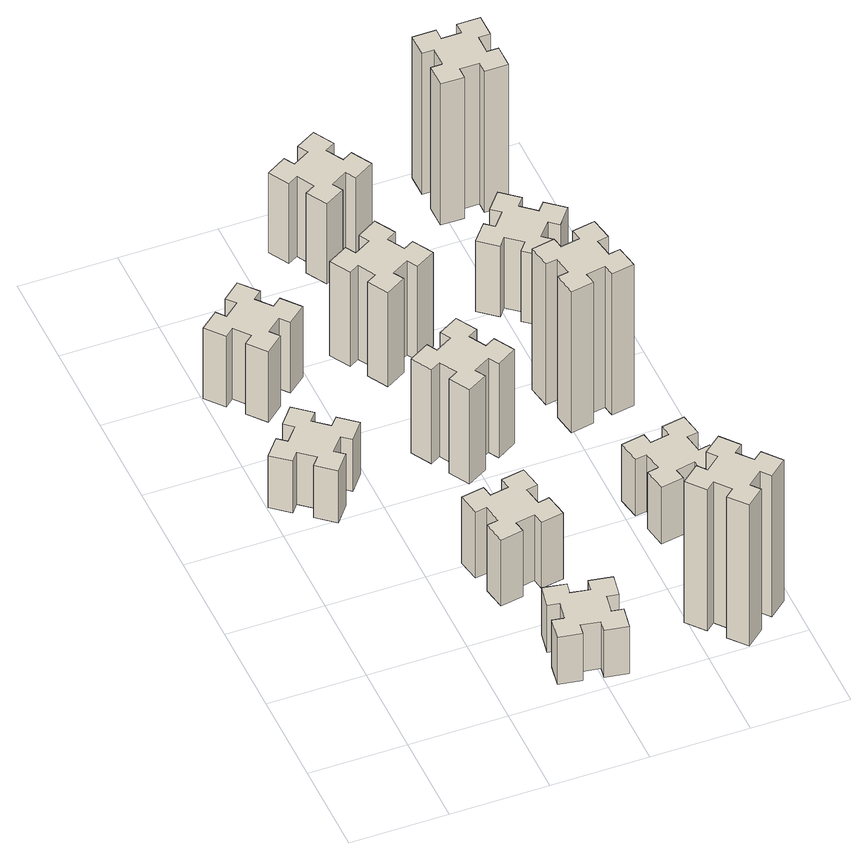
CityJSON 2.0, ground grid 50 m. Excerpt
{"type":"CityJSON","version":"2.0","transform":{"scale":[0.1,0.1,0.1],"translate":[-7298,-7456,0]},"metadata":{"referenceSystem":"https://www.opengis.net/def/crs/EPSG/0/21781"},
"CityObjects":{
"building1":{"type":"Building","attributes":{"class":"1000","function":"1000","usage":"1000","yearOfConstruction":2016,"roofType":"1000","measuredHeight":33,"storeysAboveGround":30,"storeysBelowGround":0},"geometry":[{"type":"Solid","lod":"1","boundaries":[[[[0,1,2,3,4,5,6,7,8,9,10,11,12,13,14,15,16,17,18,19]],[[17,16,20,21]],[[16,15,22,20]],[[15,14,23,22]],[[14,13,24,23]],[[13,12,25,24]],[[12,11,26,25]],[[11,10,27,26]],[[10,9,28,27]],[[9,8,29,28]],[[8,7,30,29]],[[7,6,31,30]],[[6,5,32,31]],[[5,4,33,32]],[[4,3,34,33]],[[3,2,35,34]],[[2,1,36,35]],[[1,0,37,36]],[[0,19,38,37]],[[19,18,39,38]],[[18,17,21,39]],[[24,25,26,27,28,29,30,31,32,33,34,35,36,37,38,39,21,20,22,23]]]]}]},
"building2":{"type":"Building","attributes":{"class":"1000","function":"1000","usage":"1000","yearOfConstruction":2016,"roofType":"1000","measuredHeight":45,"storeysAboveGround":30,"storeysBelowGround":0},"geometry":[{"type":"Solid","lod":"1","boundaries":[[[[40,41,42,43,44,45,46,47,48,49,50,51,52,53,54,55,56,57,58,59]],[[57,56,60,61]],[[56,55,62,60]],[[55,54,63,62]],[[54,53,64,63]],[[53,52,65,64]],[[52,51,66,65]],[[51,50,67,66]],[[50,49,68,67]],[[49,48,69,68]],[[48,47,70,69]],[[47,46,71,70]],[[46,45,72,71]],[[45,44,73,72]],[[44,43,74,73]],[[43,42,75,74]],[[42,41,76,75]],[[41,40,77,76]],[[40,59,78,77]],[[59,58,79,78]],[[58,57,61,79]],[[64,65,66,67,68,69,70,71,72,73,74,75,76,77,78,79,61,60,62,63]]]]}]},
"building3":{"type":"Building","attributes":{"class":"1000","function":"1000","usage":"1000","yearOfConstruction":2016,"roofType":"1000","measuredHeight":30,"storeysAboveGround":30,"storeysBelowGround":0},"geometry":[{"type":"Solid","lod":"1","boundaries":[[[[80,81,82,83,84,85,86,87,88,89,90,91,92,93,94,95,96,97,98,99]],[[97,96,100,101]],[[96,95,102,100]],[[95,94,103,102]],[[94,93,104,103]],[[93,92,105,104]],[[92,91,106,105]],[[91,90,107,106]],[[90,89,108,107]],[[89,88,109,108]],[[88,87,110,109]],[[87,86,111,110]],[[86,85,112,111]],[[85,84,113,112]],[[84,83,114,113]],[[83,82,115,114]],[[82,81,116,115]],[[81,80,117,116]],[[80,99,118,117]],[[99,98,119,118]],[[98,97,101,119]],[[104,105,106,107,108,109,110,111,112,113,114,115,116,117,118,119,101,100,102,103]]]]}]},
"building4":{"type":"Building","attributes":{"class":"1000","function":"1000","usage":"1000","yearOfConstruction":2016,"roofType":"1000","measuredHeight":42,"storeysAboveGround":30,"storeysBelowGround":0},"geometry":[{"type":"Solid","lod":"1","boundaries":[[[[120,121,122,123,124,125,126,127,128,129,130,131,132,133,134,135,136,137,138,139]],[[137,136,140,141]],[[136,135,142,140]],[[135,134,143,142]],[[134,133,144,143]],[[133,132,145,144]],[[132,131,146,145]],[[131,130,147,146]],[[130,129,148,147]],[[129,128,149,148]],[[128,127,150,149]],[[127,126,151,150]],[[126,125,152,151]],[[125,124,153,152]],[[124,123,154,153]],[[123,122,155,154]],[[122,121,156,155]],[[121,120,157,156]],[[120,139,158,157]],[[139,138,159,158]],[[138,137,141,159]],[[144,145,146,147,148,149,150,151,152,153,154,155,156,157,158,159,141,140,142,143]]]]}]},
"building5":{"type":"Building","attributes":{"class":"1000","function":"1000","usage":"1000","yearOfConstruction":2016,"roofType":"1000","measuredHeight":60,"storeysAboveGround":30,"storeysBelowGround":0},"geometry":[{"type":"Solid","lod":"1","boundaries":[[[[160,161,162,163,164,165,166,167,168,169,170,171,172,173,174,175,176,177,178,179]],[[177,176,180,181]],[[176,175,182,180]],[[175,174,183,182]],[[174,173,184,183]],[[173,172,185,184]],[[172,171,186,185]],[[171,170,187,186]],[[170,169,188,187]],[[169,168,189,188]],[[168,167,190,189]],[[167,166,191,190]],[[166,165,192,191]],[[165,164,193,192]],[[164,163,194,193]],[[163,162,195,194]],[[162,161,196,195]],[[161,160,197,196]],[[160,179,198,197]],[[179,178,199,198]],[[178,177,181,199]],[[184,185,186,187,188,189,190,191,192,193,194,195,196,197,198,199,181,180,182,183]]]]}]},
"building6":{"type":"Building","attributes":{"class":"1000","function":"1000","usage":"1000","yearOfConstruction":2016,"roofType":"1000","measuredHeight":60,"storeysAboveGround":30,"storeysBelowGround":0},"geometry":[{"type":"Solid","lod":"1","boundaries":[[[[200,201,202,203,204,205,206,207,208,209,210,211,212,213,214,215,216,217,218,219]],[[217,216,220,221]],[[216,215,222,220]],[[215,214,223,222]],[[214,213,224,223]],[[213,212,225,224]],[[212,211,226,225]],[[211,210,227,226]],[[210,209,228,227]],[[209,208,229,228]],[[208,207,230,229]],[[207,206,231,230]],[[206,205,232,231]],[[205,204,233,232]],[[204,203,234,233]],[[203,202,235,234]],[[202,201,236,235]],[[201,200,237,236]],[[200,219,238,237]],[[219,218,239,238]],[[218,217,221,239]],[[224,225,226,227,228,229,230,231,232,233,234,235,236,237,238,239,221,220,222,223]]]]}]},
"building7":{"type":"Building","attributes":{"class":"1000","function":"1000","usage":"1000","yearOfConstruction":2016,"roofType":"1000","measuredHeight":90,"storeysAboveGround":30,"storeysBelowGround":0},"geometry":[{"type":"Solid","lod":"1","boundaries":[[[[240,241,242,243,244,245,246,247,248,249,250,251,252,253,254,255,256,257,258,259]],[[257,256,260,261]],[[256,255,262,260]],[[255,254,263,262]],[[254,253,264,263]],[[253,252,265,264]],[[252,251,266,265]],[[251,250,267,266]],[[250,249,268,267]],[[249,248,269,268]],[[248,247,270,269]],[[247,246,271,270]],[[246,245,272,271]],[[245,244,273,272]],[[244,243,274,273]],[[243,242,275,274]],[[242,241,276,275]],[[241,240,277,276]],[[240,259,278,277]],[[259,258,279,278]],[[258,257,261,279]],[[264,265,266,267,268,269,270,271,272,273,274,275,276,277,278,279,261,260,262,263]]]]}]},
"building8":{"type":"Building","attributes":{"class":"1000","function":"1000","usage":"1000","yearOfConstruction":2016,"roofType":"1000","measuredHeight":51,"storeysAboveGround":30,"storeysBelowGround":0},"geometry":[{"type":"Solid","lod":"1","boundaries":[[[[280,281,282,283,284,285,286,287,288,289,290,291,292,293,294,295,296,297,298,299]],[[297,296,300,301]],[[296,295,302,300]],[[295,294,303,302]],[[294,293,304,303]],[[293,292,305,304]],[[292,291,306,305]],[[291,290,307,306]],[[290,289,308,307]],[[289,288,309,308]],[[288,287,310,309]],[[287,286,311,310]],[[286,285,312,311]],[[285,284,313,312]],[[284,283,314,313]],[[283,282,315,314]],[[282,281,316,315]],[[281,280,317,316]],[[280,299,318,317]],[[299,298,319,318]],[[298,297,301,319]],[[304,305,306,307,308,309,310,311,312,313,314,315,316,317,318,319,301,300,302,303]]]]}]},
"building9":{"type":"Building","attributes":{"class":"1000","function":"1000","usage":"1000","yearOfConstruction":2016,"roofType":"1000","measuredHeight":36,"storeysAboveGround":30,"storeysBelowGround":0},"geometry":[{"type":"Solid","lod":"1","boundaries":[[[[320,321,322,323,324,325,326,327,328,329,330,331,332,333,334,335,336,337,338,339]],[[337,336,340,341]],[[336,335,342,340]],[[335,334,343,342]],[[334,333,344,343]],[[333,332,345,344]],[[332,331,346,345]],[[331,330,347,346]],[[330,329,348,347]],[[329,328,349,348]],[[328,327,350,349]],[[327,326,351,350]],[[326,325,352,351]],[[325,324,353,352]],[[324,323,354,353]],[[323,322,355,354]],[[322,321,356,355]],[[321,320,357,356]],[[320,339,358,357]],[[339,338,359,358]],[[338,337,341,359]],[[344,345,346,347,348,349,350,351,352,353,354,355,356,357,358,359,341,340,342,343]]]]}]},
"building10":{"type":"Building","attributes":{"class":"1000","function":"1000","usage":"1000","yearOfConstruction":2016,"roofType":"1000","measuredHeight":90,"storeysAboveGround":30,"storeysBelowGround":0},"geometry":[{"type":"Solid","lod":"1","boundaries":[[[[360,361,362,363,364,365,366,367,368,369,370,371,372,373,374,375,376,377,378,379]],[[377,376,380,381]],[[376,375,382,380]],[[375,374,383,382]],[[374,373,384,383]],[[373,372,385,384]],[[372,371,386,385]],[[371,370,387,386]],[[370,369,388,387]],[[369,368,389,388]],[[368,367,390,389]],[[367,366,391,390]],[[366,365,392,391]],[[365,364,393,392]],[[364,363,394,393]],[[363,362,395,394]],[[362,361,396,395]],[[361,360,397,396]],[[360,379,398,397]],[[379,378,399,398]],[[378,377,381,399]],[[384,385,386,387,388,389,390,391,392,393,394,395,396,397,398,399,381,380,382,383]]]]}]},
"building11":{"type":"Building","attributes":{"class":"1000","function":"1000","usage":"1000","yearOfConstruction":2016,"roofType":"1000","measuredHeight":45,"storeysAboveGround":30,"storeysBelowGround":0},"geometry":[{"type":"Solid","lod":"1","boundaries":[[[[400,401,402,403,404,405,406,407,408,409,410,411,412,413,414,415,416,417,418,419]],[[417,416,420,421]],[[416,415,422,420]],[[415,414,423,422]],[[414,413,424,423]],[[413,412,425,424]],[[412,411,426,425]],[[411,410,427,426]],[[410,409,428,427]],[[409,408,429,428]],[[408,407,430,429]],[[407,406,431,430]],[[406,405,432,431]],[[405,404,433,432]],[[404,403,434,433]],[[403,402,435,434]],[[402,401,436,435]],[[401,400,437,436]],[[400,419,438,437]],[[419,418,439,438]],[[418,417,421,439]],[[424,425,426,427,428,429,430,431,432,433,434,435,436,437,438,439,421,420,422,423]]]]}]},
"building12":{"type":"Building","attributes":{"class":"1000","function":"1000","usage":"1000","yearOfConstruction":2016,"roofType":"1000","measuredHeight":90,"storeysAboveGround":30,"storeysBelowGround":0},"geometry":[{"type":"Solid","lod":"1","boundaries":[[[[440,441,442,443,444,445,446,447,448,449,450,451,452,453,454,455,456,457,458,459]],[[457,456,460,461]],[[456,455,462,460]],[[455,454,463,462]],[[454,453,464,463]],[[453,452,465,464]],[[452,451,466,465]],[[451,450,467,466]],[[450,449,468,467]],[[449,448,469,468]],[[448,447,470,469]],[[447,446,471,470]],[[446,445,472,471]],[[445,444,473,472]],[[444,443,474,473]],[[443,442,475,474]],[[442,441,476,475]],[[441,440,477,476]],[[440,459,478,477]],[[459,458,479,478]],[[458,457,461,479]],[[464,465,466,467,468,469,470,471,472,473,474,475,476,477,478,479,461,460,462,463]]]]}]}
},
"vertices":[
[297,1616,0],[362,1693,0],[408,1654,0],[485,1746,0],[393,1823,0],[354,1777,0],[278,1842,0],[316,1888,0],[224,1965,0],[147,1873,0],[193,1834,0],[129,1758,0],[83,1796,0],[6,1704,0],[98,1627,0],[136,1673,0],[213,1609,0],[174,1563,0],[266,1486,0],[343,1578,0],[213,1609,330],[174,1563,330],[136,1673,330],[98,1627,330],[6,1704,330],[83,1796,330],[129,1758,330],[193,1834,330],[147,1873,330],[224,1965,330],[316,1888,330],[278,1842,330],[354,1777,330],[393,1823,330],[485,1746,330],[408,1654,330],[362,1693,330],[297,1616,330],[343,1578,330],[266,1486,330],
[278,2349,0],[354,2413,0],[393,2367,0],[485,2444,0],[408,2536,0],[362,2498,0],[297,2574,0],[343,2613,0],[266,2705,0],[174,2628,0],[213,2582,0],[136,2517,0],[98,2563,0],[6,2486,0],[83,2394,0],[129,2433,0],[193,2356,0],[147,2318,0],[224,2226,0],[316,2303,0],[193,2356,450],[147,2318,450],[129,2433,450],[83,2394,450],[6,2486,450],[98,2563,450],[136,2517,450],[213,2582,450],[174,2628,450],[266,2705,450],[343,2613,450],[297,2574,450],[362,2498,450],[408,2536,450],[485,2444,450],[393,2367,450],[354,2413,450],[278,2349,450],[316,2303,450],[224,2226,450],
[886,314,0],[868,215,0],[809,226,0],[788,107,0],[907,87,0],[917,146,0],[1015,128,0],[1005,69,0],[1123,48,0],[1144,167,0],[1085,177,0],[1102,275,0],[1161,265,0],[1182,383,0],[1064,404,0],[1054,345,0],[955,362,0],[966,421,0],[847,442,0],[827,324,0],[955,362,300],[966,421,300],[1054,345,300],[1064,404,300],[1182,383,300],[1161,265,300],[1102,275,300],[1085,177,300],[1144,167,300],[1123,48,300],[1005,69,300],[1015,128,300],[917,146,300],[907,87,300],[788,107,300],[809,226,300],[868,215,300],[886,314,300],[827,324,300],[847,442,300],
[915,1002,0],[817,985,0],[807,1044,0],[688,1023,0],[709,905,0],[768,915,0],[786,817,0],[727,807,0],[747,688,0],[866,709,0],[855,768,0],[954,786,0],[964,727,0],[1082,747,0],[1061,866,0],[1002,855,0],[985,954,0],[1044,964,0],[1023,1082,0],[905,1061,0],[985,954,420],[1044,964,420],[1002,855,420],[1061,866,420],[1082,747,420],[964,727,420],[954,786,420],[855,768,420],[866,709,420],[747,688,420],[727,807,420],[786,817,420],[768,915,420],[709,905,420],[688,1023,420],[807,1044,420],[817,985,420],[915,1002,420],[905,1061,420],[1023,1082,420],
[1106,1737,0],[1056,1824,0],[1108,1854,0],[1048,1958,0],[944,1898,0],[974,1846,0],[887,1796,0],[857,1848,0],[753,1788,0],[813,1684,0],[865,1714,0],[915,1627,0],[863,1597,0],[923,1493,0],[1027,1553,0],[997,1605,0],[1084,1655,0],[1114,1603,0],[1218,1663,0],[1158,1767,0],[1084,1655,600],[1114,1603,600],[997,1605,600],[1027,1553,600],[923,1493,600],[863,1597,600],[915,1627,600],[865,1714,600],[813,1684,600],[753,1788,600],[857,1848,600],[887,1796,600],[974,1846,600],[944,1898,600],[1048,1958,600],[1108,1854,600],[1056,1824,600],[1106,1737,600],[1158,1767,600],[1218,1663,600],
[874,2586,0],[787,2536,0],[757,2588,0],[653,2528,0],[713,2424,0],[765,2454,0],[815,2367,0],[763,2337,0],[823,2233,0],[927,2293,0],[897,2345,0],[984,2395,0],[1014,2343,0],[1118,2403,0],[1058,2507,0],[1006,2477,0],[956,2564,0],[1008,2594,0],[948,2698,0],[844,2638,0],[956,2564,600],[1008,2594,600],[1006,2477,600],[1058,2507,600],[1118,2403,600],[1014,2343,600],[984,2395,600],[897,2345,600],[927,2293,600],[823,2233,600],[763,2337,600],[815,2367,600],[765,2454,600],[713,2424,600],[653,2528,600],[757,2588,600],[787,2536,600],[874,2586,600],[844,2638,600],[948,2698,600],
[1758,129,0],[1834,193,0],[1873,147,0],[1965,224,0],[1888,316,0],[1842,278,0],[1777,354,0],[1823,393,0],[1746,485,0],[1654,408,0],[1693,362,0],[1616,297,0],[1578,343,0],[1486,266,0],[1563,174,0],[1609,213,0],[1673,136,0],[1627,98,0],[1704,6,0],[1796,83,0],[1673,136,900],[1627,98,900],[1609,213,900],[1563,174,900],[1486,266,900],[1578,343,900],[1616,297,900],[1693,362,900],[1654,408,900],[1746,485,900],[1823,393,900],[1777,354,900],[1842,278,900],[1888,316,900],[1965,224,900],[1873,147,900],[1834,193,900],[1758,129,900],[1796,83,900],[1704,6,900],
[1006,3217,0],[956,3304,0],[1008,3334,0],[948,3438,0],[844,3378,0],[874,3326,0],[787,3276,0],[757,3328,0],[653,3268,0],[713,3164,0],[765,3194,0],[815,3107,0],[763,3077,0],[823,2973,0],[927,3033,0],[897,3085,0],[984,3135,0],[1014,3083,0],[1118,3143,0],[1058,3247,0],[984,3135,510],[1014,3083,510],[897,3085,510],[927,3033,510],[823,2973,510],[763,3077,510],[815,3107,510],[765,3194,510],[713,3164,510],[653,3268,510],[757,3328,510],[787,3276,510],[874,3326,510],[844,3378,510],[948,3438,510],[1008,3334,510],[956,3304,510],[1006,3217,510],[1058,3247,510],[1118,3143,510],
[1755,1102,0],[1657,1085,0],[1647,1144,0],[1528,1123,0],[1549,1005,0],[1608,1015,0],[1626,917,0],[1567,907,0],[1587,788,0],[1706,809,0],[1695,868,0],[1794,886,0],[1804,827,0],[1922,847,0],[1901,966,0],[1842,955,0],[1825,1054,0],[1884,1064,0],[1863,1182,0],[1745,1161,0],[1825,1054,360],[1884,1064,360],[1842,955,360],[1901,966,360],[1922,847,360],[1804,827,360],[1794,886,360],[1695,868,360],[1706,809,360],[1587,788,360],[1567,907,360],[1626,917,360],[1608,1015,360],[1549,1005,360],[1528,1123,360],[1647,1144,360],[1657,1085,360],[1755,1102,360],[1745,1161,360],[1863,1182,360],
[1655,1942,0],[1557,1925,0],[1547,1984,0],[1428,1963,0],[1449,1845,0],[1508,1855,0],[1526,1757,0],[1467,1747,0],[1487,1628,0],[1606,1649,0],[1595,1708,0],[1694,1726,0],[1704,1667,0],[1822,1687,0],[1801,1806,0],[1742,1795,0],[1725,1894,0],[1784,1904,0],[1763,2022,0],[1645,2001,0],[1725,1894,900],[1784,1904,900],[1742,1795,900],[1801,1806,900],[1822,1687,900],[1704,1667,900],[1694,1726,900],[1595,1708,900],[1606,1649,900],[1487,1628,900],[1467,1747,900],[1526,1757,900],[1508,1855,900],[1449,1845,900],[1428,1963,900],[1547,1984,900],[1557,1925,900],[1655,1942,900],[1645,2001,900],[1763,2022,900],
[1734,2617,0],[1658,2682,0],[1696,2728,0],[1604,2805,0],[1527,2713,0],[1573,2674,0],[1509,2598,0],[1463,2636,0],[1386,2544,0],[1478,2467,0],[1516,2513,0],[1593,2449,0],[1554,2403,0],[1646,2326,0],[1723,2418,0],[1677,2456,0],[1742,2533,0],[1788,2494,0],[1865,2586,0],[1773,2663,0],[1742,2533,450],[1788,2494,450],[1677,2456,450],[1723,2418,450],[1646,2326,450],[1554,2403,450],[1593,2449,450],[1516,2513,450],[1478,2467,450],[1386,2544,450],[1463,2636,450],[1509,2598,450],[1573,2674,450],[1527,2713,450],[1604,2805,450],[1696,2728,450],[1658,2682,450],[1734,2617,450],[1773,2663,450],[1865,2586,450],
[1575,3195,0],[1675,3195,0],[1675,3135,0],[1795,3135,0],[1795,3255,0],[1735,3255,0],[1735,3355,0],[1795,3355,0],[1795,3475,0],[1675,3475,0],[1675,3415,0],[1575,3415,0],[1575,3475,0],[1455,3475,0],[1455,3355,0],[1515,3355,0],[1515,3255,0],[1455,3255,0],[1455,3135,0],[1575,3135,0],[1515,3255,900],[1455,3255,900],[1515,3355,900],[1455,3355,900],[1455,3475,900],[1575,3475,900],[1575,3415,900],[1675,3415,900],[1675,3475,900],[1795,3475,900],[1795,3355,900],[1735,3355,900],[1735,3255,900],[1795,3255,900],[1795,3135,900],[1675,3135,900],[1675,3195,900],[1575,3195,900],[1575,3135,900],[1455,3135,900]
]}
